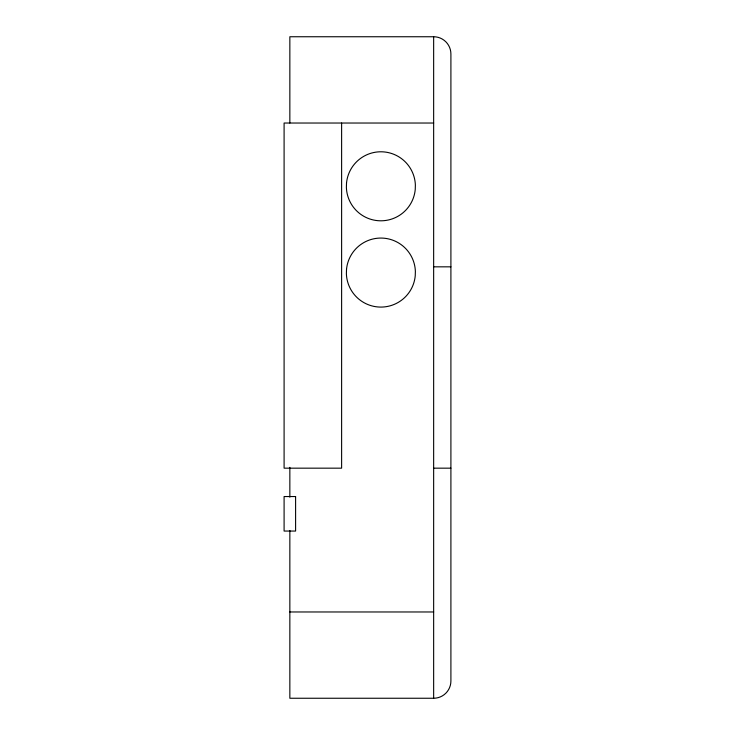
<?xml version="1.0" encoding="UTF-8"?>
<svg xmlns="http://www.w3.org/2000/svg" width="735" height="735" viewBox="0 0 735 735"><rect width="100%" height="100%" fill="white"/><g stroke="black" fill="none" stroke-linecap="round" stroke-linejoin="round"><path stroke-width="1.1" d="M289.847 530.477L289.847 698.25L433.65 698.25A17.254 17.254 0 0 0 450.904 680.996L450.904 54.004A17.254 17.254 0 0 0 433.65 36.75L289.847 36.75L289.847 123.03M433.65 123.03L284.096 123.03L284.096 468.167L341.619 468.167L341.619 123.03M433.65 266.833L450.904 266.833M433.65 468.167L450.904 468.167M289.847 611.97L433.65 611.97M433.65 36.75L433.65 698.25M289.847 467.35L289.847 497.191M346.516 183.125L346.387 187.462A34.517 34.517 0 0 0 379.876 220.794A34.517 34.517 0 0 0 415.247 189.455L415.376 185.128A34.517 34.517 0 0 0 381.878 151.796A34.517 34.517 0 0 0 346.516 183.125M346.516 269.405L346.387 273.742A34.517 34.517 0 0 0 379.876 307.074A34.517 34.517 0 0 0 415.247 275.744L415.376 271.408A34.517 34.517 0 0 0 381.878 238.076A34.517 34.517 0 0 0 346.516 269.405M295.599 496.538L284.096 496.538L284.096 531.056L295.599 531.056L295.599 496.538"/></g></svg>
